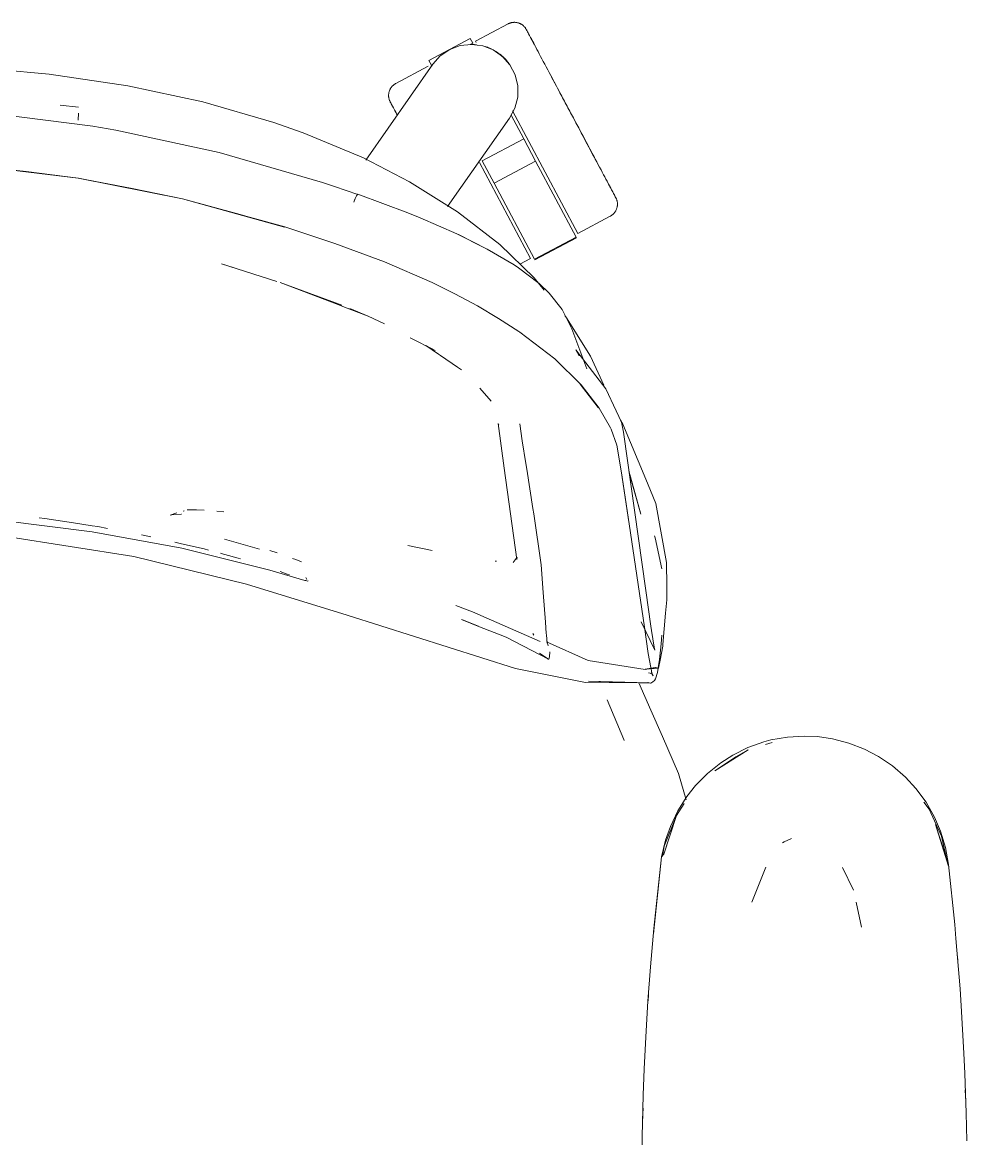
# Model space of a CAD drawing. Header units: millimetres. Extents: x 155927 to 317870, y -36033 to 97293.
# Drawn here: x 223053.3 to 223335, y 18440.7 to 18774 of the extents above; entities that cross this region are included whole.
import ezdxf

# ---------------------------------------------------------------- set-up
doc = ezdxf.new("R2010")
doc.units = ezdxf.units.MM
doc.header["$MEASUREMENT"] = 0
doc.layers.add('G-IMPT', color=8, linetype='CONTINUOUS', lineweight=9)
doc.layers.add('I-FURN', color=8, linetype='CONTINUOUS', lineweight=9)

msp = doc.modelspace()

# ---------------------------------------------------------------- linework, layer by layer
at = {"layer": 'G-IMPT'}
for p, q in [((223061.31, 18758.59), (223035.74, 18760.85)), ((223084.73, 18755.1), (223061.31, 18758.59)), ((223107.09, 18750.28), (223084.73, 18755.1)), ((223128.33, 18744.11), (223107.09, 18750.28)), ((223044.11, 18746.85), (223074.28, 18743.04)), ((223070.01, 18748.69), (223064.6, 18749.34)), ((223069.97, 18744.83), (223070.04, 18746.93)), ((223070.04, 18746.93), (223070.04, 18746.82)), ((223074.28, 18743.04), (223081.2, 18741.86)), ((223128.33, 18744.11), (223137.07, 18741.04)), ((223111.99, 18735.19), (223081.2, 18741.86)), ((223137.07, 18741.04), (223155.04, 18733.52)), ((223111.99, 18735.19), (223142.82, 18726.24)), ((223168.82, 18726.43), (223155.04, 18733.52)), ((223038.37, 18731.29), (223069.93, 18727.51)), ((223038.37, 18731.29), (223054.45, 18729.45)), ((223038.41, 18731.33), (223070.01, 18727.5)), ((223069.93, 18727.51), (223054.45, 18729.45)), ((223101.06, 18721.33), (223069.93, 18727.51)), ((223069.93, 18727.51), (223086.03, 18724.41)), ((223101.06, 18721.33), (223070.01, 18727.5)), ((223183.11, 18717.45), (223168.82, 18726.43)), ((223101.06, 18721.33), (223086.03, 18724.41)), ((223142.82, 18726.24), (223146.43, 18725.05)), ((223153.36, 18722.64), (223146.43, 18725.05)), ((223118.3, 18716.68), (223101.06, 18721.33)), ((223101.06, 18721.33), (223131.55, 18712.95)), ((223101.06, 18721.33), (223131.46, 18712.9)), ((223152.57, 18721.41), (223152.15, 18720.36)), ((223152.15, 18720.36), (223152.38, 18720.95)), ((223152.57, 18721.41), (223152.38, 18720.95)), ((223152.57, 18721.41), (223152.96, 18722.24)), ((223152.57, 18721.41), (223152.85, 18722.06)), ((223152.85, 18722.06), (223152.96, 18722.24)), ((223153.23, 18722.65), (223152.96, 18722.24)), ((223152.96, 18722.24), (223153.18, 18722.63)), ((223153.23, 18722.65), (223153.18, 18722.63)), ((223153.36, 18722.68), (223153.23, 18722.65)), ((223153.23, 18722.65), (223153.36, 18722.64)), ((223168.32, 18717.11), (223153.36, 18722.68)), ((223118.3, 18716.68), (223131.46, 18712.9)), ((223172, 18715.63), (223168.32, 18717.11)), ((223183.11, 18717.45), (223195.72, 18707.65)), ((223182.96, 18710.86), (223172, 18715.63)), ((223131.55, 18712.95), (223146.47, 18707.94)), ((223183.4, 18710.64), (223182.96, 18710.86)), ((223182.96, 18710.86), (223192.01, 18706.33)), ((223182.96, 18710.86), (223191.41, 18706.64)), ((223183.4, 18710.64), (223192.01, 18706.33)), ((223161.35, 18702.48), (223146.47, 18707.94)), ((223192.01, 18706.33), (223191.41, 18706.64)), ((223192.01, 18706.33), (223200.01, 18701.6)), ((223206.01, 18697.69), (223195.72, 18707.65)), ((223112.74, 18701.88), (223116.18, 18700.8)), ((223112.74, 18701.88), (223129.23, 18696.63)), ((223161.35, 18702.48), (223175.58, 18696.3)), ((223201.3, 18700.73), (223200.01, 18701.6)), ((223207.43, 18696.02), (223201.3, 18700.73)), ((223130.21, 18696.35), (223148.62, 18689.53)), ((223130.21, 18696.35), (223147.66, 18689.64)), ((223182.3, 18692.92), (223175.58, 18696.3)), ((223209.01, 18694.02), (223206.01, 18697.69)), ((223207.43, 18696.02), (223210.45, 18693.13)), ((223214.32, 18688.26), (223210.45, 18693.13)), ((223147.66, 18689.64), (223149.39, 18688.97)), ((223182.3, 18692.92), (223189.09, 18689.35)), ((223156.47, 18686.25), (223149.39, 18688.97)), ((223156.47, 18686.25), (223151.02, 18688.56)), ((223195.32, 18685.58), (223189.09, 18689.35)), ((223214.93, 18687.13), (223214.32, 18688.26)), ((223214.93, 18687.13), (223216.1, 18684.69)), ((223215.62, 18685.77), (223215.12, 18686.53)), ((223161.32, 18684.05), (223156.47, 18686.25)), ((223195.32, 18685.58), (223201.42, 18681.7)), ((223215.62, 18685.77), (223222.75, 18674.32)), ((223216.1, 18684.69), (223217.18, 18682.46)), ((223169.03, 18679.83), (223176.47, 18676)), ((223201.68, 18681.53), (223201.42, 18681.7)), ((223212.11, 18673.51), (223201.68, 18681.53)), ((223221.69, 18670.55), (223217.18, 18682.46)), ((223173.69, 18677.5), (223177.45, 18674.94)), ((223173.69, 18677.5), (223176.47, 18676)), ((223177.45, 18674.94), (223178.03, 18674.55)), ((223178.03, 18674.55), (223183.16, 18671.05)), ((223220.01, 18665.77), (223212.11, 18673.51)), ((223218.45, 18676.21), (223227.37, 18664.56)), ((223218.45, 18676.21), (223219.44, 18674.48)), ((223222.75, 18674.32), (223226.73, 18665.69)), ((223183.16, 18671.05), (223184.26, 18670.3)), ((223189.79, 18664.78), (223193.13, 18660.87)), ((223225.1, 18659.03), (223219.71, 18665.98)), ((223219.71, 18665.98), (223222.51, 18662.41)), ((223220.01, 18665.77), (223225.43, 18658.8)), ((223227.37, 18664.56), (223230.43, 18657.98)), ((223225.1, 18659.03), (223222.51, 18662.41)), ((223225.43, 18658.8), (223228.72, 18652.97)), ((223230.43, 18657.98), (223232, 18654.62)), ((223197.07, 18640.92), (223195.29, 18654.28)), ((223195.29, 18654.28), (223195.44, 18653.81)), ((223202.43, 18649.11), (223201.68, 18654.19)), ((223228.93, 18652.55), (223228.72, 18652.97)), ((223231.72, 18655.23), (223232.49, 18654.06)), ((223232.65, 18651.63), (223232, 18654.62)), ((223232.49, 18654.06), (223239.28, 18637.61)), ((223228.93, 18652.55), (223230.69, 18647.76)), ((223239.32, 18604.41), (223232.65, 18651.63)), ((223202.43, 18649.11), (223203.49, 18642.28)), ((223230.69, 18647.76), (223231.99, 18640.09)), ((223197.07, 18640.92), (223200.81, 18613.59)), ((223203.49, 18642.28), (223203.75, 18640.62)), ((223205.62, 18628.85), (223203.75, 18640.62)), ((223234.28, 18624.92), (223231.99, 18640.09)), ((223237.77, 18627.2), (223234.27, 18640.15)), ((223234.28, 18624.92), (223232.05, 18639.51)), ((223234.38, 18624.32), (223232.05, 18639.51)), ((223237.77, 18627.2), (223234.42, 18639.09)), ((223239.28, 18637.61), (223240.67, 18634.24)), ((223242.27, 18630.39), (223240.67, 18634.24)), ((223245.51, 18612.69), (223242.27, 18630.39)), ((223097.41, 18626.89), (223099.36, 18627.58)), ((223098.46, 18627.11), (223097.41, 18626.89)), ((223098.46, 18627.11), (223100.76, 18627.14)), ((223100.62, 18627.15), (223100.76, 18627.14)), ((223101.25, 18628.11), (223101.51, 18628.18)), ((223102.47, 18628.43), (223107.52, 18628.35)), ((223102.47, 18628.43), (223105.25, 18628.43)), ((223107.52, 18628.35), (223105.25, 18628.43)), ((223111.32, 18628.03), (223113.41, 18627.82)), ((223205.86, 18627.29), (223205.62, 18628.85)), ((223208.07, 18612.08), (223205.86, 18627.29)), ((223074.15, 18621.94), (223047.23, 18625.24)), ((223060, 18625.85), (223058.34, 18626.04)), ((223068.52, 18624.56), (223060, 18625.85)), ((223068.52, 18624.56), (223074.14, 18623.71)), ((223074.14, 18623.71), (223075.77, 18623.46)), ((223078.67, 18622.91), (223075.77, 18623.46)), ((223234.38, 18624.32), (223238.93, 18593.44)), ((223086.5, 18614.54), (223048.58, 18620.54)), ((223100.82, 18617.01), (223074.15, 18621.94)), ((223088.78, 18620.98), (223091.59, 18620.45)), ((223124.03, 18616.75), (223113.57, 18619.67)), ((223242.05, 18620.13), (223241.9, 18620.71)), ((223244.1, 18610.82), (223242.05, 18620.13)), ((223098.82, 18618.78), (223100.8, 18618.33)), ((223107.55, 18616.78), (223100.8, 18618.33)), ((223100.82, 18617.01), (223127.13, 18610.46)), ((223107.55, 18616.78), (223108.85, 18616.44)), ((223127.12, 18616.3), (223129.34, 18615.58)), ((223168.27, 18617.77), (223175.52, 18616.36)), ((223086.5, 18614.54), (223120.18, 18606.23)), ((223112.57, 18615.47), (223112.39, 18615.52)), ((223113.71, 18615.16), (223112.57, 18615.47)), ((223113.71, 18615.16), (223117.71, 18614.04)), ((223117.71, 18614.04), (223118.39, 18613.84)), ((223134.89, 18613.59), (223133.87, 18613.96)), ((223134.89, 18613.59), (223136.54, 18612.97)), ((223194.74, 18613.09), (223194.4, 18613.13)), ((223199.69, 18612.74), (223200.93, 18614.3)), ((223200.81, 18613.59), (223200.85, 18613.86)), ((223200.9, 18614.09), (223200.85, 18613.86)), ((223127.13, 18610.46), (223137.56, 18607.39)), ((223132.33, 18609.3), (223130.23, 18610.04)), ((223208.07, 18612.08), (223208.08, 18612)), ((223208.08, 18612), (223208.7, 18603.76)), ((223245.51, 18612.69), (223245.53, 18605.72)), ((223132.33, 18609.3), (223132.99, 18609.06)), ((223137.83, 18607.32), (223137.56, 18607.39)), ((223137.82, 18608.28), (223137.96, 18608.07)), ((223137.82, 18608.28), (223138.2, 18607.67)), ((223138.13, 18607.25), (223137.83, 18607.32)), ((223138.36, 18607.19), (223138.13, 18607.25)), ((223138.59, 18607.28), (223138.36, 18607.19)), ((223150.16, 18597.05), (223120.18, 18606.23)), ((223209.33, 18594.91), (223208.7, 18603.76)), ((223239.32, 18604.41), (223240.76, 18593.75)), ((223245.54, 18601.55), (223245.53, 18605.72)), ((223182.59, 18599.93), (223187.58, 18598.03)), ((223245.19, 18597.6), (223245.54, 18601.55)), ((223150.16, 18597.05), (223200.4, 18581.06)), ((223187.58, 18598.03), (223207.73, 18589.11)), ((223245.19, 18597.6), (223244.39, 18588.27)), ((223189.21, 18593.74), (223184.31, 18595.76)), ((223184.31, 18595.76), (223189.42, 18593.73)), ((223189.42, 18593.73), (223184.89, 18595.53)), ((223197.68, 18590.48), (223189.21, 18593.74)), ((223209.33, 18594.91), (223209.59, 18591.5)), ((223237.95, 18595), (223241.95, 18586.56)), ((223238.93, 18593.44), (223240.05, 18585.59)), ((223240.98, 18592.45), (223240.76, 18593.75)), ((223197.68, 18590.48), (223207.79, 18585.2)), ((223205.57, 18591.49), (223205.84, 18591.05)), ((223209.63, 18591.13), (223209.59, 18591.5)), ((223209.63, 18591.13), (223209.91, 18588.67)), ((223241.81, 18587.43), (223240.98, 18592.45)), ((223243.87, 18588.44), (223244.08, 18591.03)), ((223222.05, 18583.49), (223209.71, 18589.1)), ((223209.91, 18588.67), (223209.94, 18588.61)), ((223210.21, 18587.84), (223209.94, 18588.61)), ((223241.95, 18586.56), (223241.81, 18587.43)), ((223243.87, 18588.44), (223243.35, 18583.75)), ((223243.54, 18583.55), (223244.35, 18587.8)), ((223244.39, 18588.27), (223244.35, 18587.8)), ((223210.25, 18583.86), (223207.54, 18585.7)), ((223210.25, 18583.86), (223207.79, 18585.2)), ((223210.25, 18583.86), (223210.08, 18583.82)), ((223210.38, 18583.88), (223210.25, 18583.86)), ((223210.52, 18584.57), (223210.38, 18583.88)), ((223210.69, 18586.1), (223210.52, 18584.57)), ((223222.05, 18583.49), (223239.1, 18580.78)), ((223241.15, 18579.33), (223240.05, 18585.59)), ((223243.28, 18583.14), (223242.74, 18579.86)), ((223243.54, 18583.55), (223243.09, 18581.23)), ((223243.28, 18583.14), (223243.35, 18583.75)), ((223200.4, 18581.06), (223221.35, 18576.86)), ((223242.68, 18581.46), (223239.1, 18580.78)), ((223242.68, 18581.46), (223239.14, 18580.84)), ((223239.14, 18580.84), (223243.09, 18581.23)), ((223240.61, 18579.67), (223240.11, 18579.75)), ((223240.61, 18579.67), (223241.15, 18579.35)), ((223240.99, 18579.95), (223241.54, 18578.85)), ((223240.99, 18579.95), (223241.15, 18579.33)), ((223242.74, 18579.86), (223242.19, 18578)), ((223221.35, 18576.86), (223240.22, 18576.82)), ((223222.24, 18577.3), (223240.69, 18576.72)), ((223222.24, 18577.3), (223240.22, 18576.82)), ((223240.82, 18568.66), (223237.25, 18576.83)), ((223240.8, 18576.69), (223239.94, 18576.88)), ((223239.94, 18576.88), (223240.05, 18576.86)), ((223240.22, 18576.82), (223240.05, 18576.86)), ((223240.69, 18576.72), (223240.22, 18576.82)), ((223240.8, 18576.69), (223241.38, 18577.09)), ((223241.15, 18579.35), (223241.54, 18578.85)), ((223241.87, 18577.46), (223241.38, 18577.09)), ((223241.87, 18577.46), (223242.19, 18578)), ((223227.79, 18571.72), (223232.71, 18559.86)), ((223244.24, 18560.83), (223240.82, 18568.66)), ((223232.82, 18559.6), (223232.71, 18559.86)), ((223249.1, 18549.7), (223244.24, 18560.83)), ((223276.64, 18559.75), (223274.51, 18559.18)), ((223281.59, 18560.63), (223276.64, 18559.75)), ((223286.63, 18560.93), (223281.59, 18560.63)), ((223286.63, 18560.93), (223290.48, 18560.75)), ((223294.99, 18560.11), (223290.48, 18560.75)), ((223294.99, 18560.11), (223299.86, 18558.84)), ((223269.84, 18556.83), (223259.89, 18550.5)), ((223269.74, 18557.47), (223265.23, 18555.23)), ((223269.84, 18556.83), (223266.16, 18554.67)), ((223269.74, 18557.47), (223274.51, 18559.18)), ((223275, 18558.4), (223276.98, 18559)), ((223304.57, 18557.01), (223299.86, 18558.84)), ((223308.73, 18554.82), (223304.57, 18557.01)), ((223257.71, 18549.78), (223261.68, 18552.97)), ((223266.16, 18554.67), (223259.89, 18550.5)), ((223265.23, 18555.23), (223261.68, 18552.97)), ((223308.73, 18554.82), (223312.9, 18551.99)), ((223249.1, 18549.7), (223251.35, 18541.88)), ((223257.71, 18549.78), (223254.16, 18546.17)), ((223312.9, 18551.99), (223316.74, 18548.67)), ((223319.9, 18545.23), (223316.74, 18548.67)), ((223254.16, 18546.17), (223251.54, 18542.87)), ((223319.9, 18545.23), (223322.9, 18541.15)), ((223248.41, 18537.22), (223250.79, 18540.73)), ((223248.81, 18538.54), (223251.54, 18542.87)), ((223322.21, 18541.19), (223323.8, 18539.08)), ((223325.41, 18536.71), (223322.9, 18541.15)), ((223248.41, 18537.22), (223244.6, 18525.36)), ((223244.81, 18528), (223248.41, 18537.22)), ((223248.81, 18538.54), (223246.62, 18533.96)), ((223248.41, 18537.22), (223247.51, 18534.51)), ((223327.54, 18531.02), (223323.8, 18539.08)), ((223325.41, 18536.71), (223327.22, 18532.47)), ((223247.51, 18534.51), (223244.6, 18525.36)), ((223246.62, 18533.96), (223245.17, 18529.83)), ((223329.58, 18522.05), (223325.75, 18534.51)), ((223325.75, 18534.51), (223328.67, 18525.36)), ((223244.01, 18524.86), (223245.17, 18529.83)), ((223282.81, 18530.31), (223280.58, 18529.3)), ((223327.22, 18532.47), (223328.69, 18527.6)), ((223327.54, 18531.02), (223329.45, 18522.61)), ((223244.23, 18524.94), (223244.81, 18528)), ((223280.58, 18529.3), (223280.13, 18529)), ((223329.58, 18522.56), (223328.69, 18527.6)), ((223244.01, 18524.86), (223241.56, 18501.91)), ((223244.01, 18524.86), (223241.66, 18503.43)), ((223244.01, 18524.86), (223243.68, 18522.05)), ((223329.58, 18522.05), (223328.67, 18525.36)), ((223241.56, 18501.91), (223243.68, 18522.05)), ((223270.91, 18511.35), (223275.06, 18521.77)), ((223298.01, 18521.68), (223301.28, 18514.89)), ((223331.49, 18504.64), (223329.58, 18522.56)), ((223303.61, 18503.85), (223302.04, 18511.28)), ((223241.66, 18503.43), (223240.68, 18492.03)), ((223331.83, 18500.51), (223331.49, 18504.64)), ((223333.08, 18485.45), (223331.83, 18500.51)), ((223332.43, 18493.63), (223332.26, 18495.31)), ((223239.95, 18481.74), (223240.68, 18492.03)), ((223240.08, 18483.78), (223239.99, 18481.88)), ((223333.08, 18485.45), (223333.41, 18480.36)), ((223239.95, 18481.74), (223239.39, 18472.87)), ((223333.41, 18480.36), (223334.22, 18466.22)), ((223238.85, 18461.57), (223239.39, 18472.87)), ((223334.47, 18460.2), (223334.22, 18466.22)), ((223238.85, 18461.57), (223238.55, 18453.69)), ((223334.47, 18460.2), (223334.86, 18448.44)), ((223238.26, 18441.38), (223238.55, 18453.69)), ((223334.61, 18455.31), (223334.72, 18453.38)), ((223334.72, 18453.38), (223334.74, 18451.88)), ((223238.47, 18449.82), (223238.4, 18448.16)), ((223238.4, 18448.16), (223238.4, 18446.75)), ((223335.03, 18440.02), (223334.86, 18448.44)), ((223238.26, 18441.38), (223238.19, 18435.91))]:
    msp.add_line(p, q, dxfattribs=at)
at = {"layer": 'I-FURN'}
for p, q in [((223198.19, 18773.56), (223188.5, 18768.41)), ((223198.19, 18773.56), (223198.33, 18773.63)), ((223198.33, 18773.63), (223198.48, 18773.7)), ((223198.48, 18773.7), (223198.63, 18773.76)), ((223198.63, 18773.76), (223198.78, 18773.81)), ((223198.78, 18773.81), (223198.93, 18773.86)), ((223198.93, 18773.86), (223199.09, 18773.9)), ((223199.09, 18773.9), (223199.25, 18773.94)), ((223199.25, 18773.94), (223199.4, 18773.97)), ((223199.4, 18773.97), (223199.56, 18773.99)), ((223199.56, 18773.99), (223199.72, 18774.01)), ((223199.72, 18774.01), (223199.88, 18774.02)), ((223199.88, 18774.02), (223200.05, 18774.03)), ((223200.05, 18774.03), (223200.21, 18774.03)), ((223200.21, 18774.03), (223200.37, 18774.02)), ((223200.37, 18774.02), (223200.53, 18774)), ((223200.53, 18774), (223200.69, 18773.98)), ((223200.69, 18773.98), (223200.85, 18773.95)), ((223200.85, 18773.95), (223201, 18773.92)), ((223201, 18773.92), (223201.16, 18773.88)), ((223201.16, 18773.88), (223201.31, 18773.83)), ((223201.31, 18773.83), (223201.47, 18773.78)), ((223201.47, 18773.78), (223201.62, 18773.72)), ((223201.62, 18773.72), (223201.77, 18773.66)), ((223201.77, 18773.66), (223201.91, 18773.59)), ((223201.91, 18773.59), (223202.05, 18773.51)), ((223202.05, 18773.51), (223202.19, 18773.43)), ((223202.19, 18773.43), (223202.33, 18773.34)), ((223202.33, 18773.34), (223202.46, 18773.25)), ((223202.46, 18773.25), (223202.59, 18773.15)), ((223202.59, 18773.15), (223202.71, 18773.05)), ((223202.71, 18773.05), (223202.83, 18772.94)), ((223202.83, 18772.94), (223202.95, 18772.83)), ((223202.95, 18772.83), (223203.06, 18772.71)), ((223203.06, 18772.71), (223203.16, 18772.59)), ((223203.16, 18772.59), (223203.27, 18772.47)), ((223203.27, 18772.47), (223203.36, 18772.34)), ((223203.36, 18772.34), (223203.45, 18772.2)), ((223203.45, 18772.2), (223203.54, 18772.07)), ((223203.54, 18772.07), (223203.62, 18771.93)), ((223203.62, 18771.93), (223203.64, 18771.89)), ((223203.64, 18771.89), (223203.65, 18771.87)), ((223203.64, 18771.88), (223203.64, 18771.89)), ((223203.66, 18771.84), (223203.64, 18771.88)), ((223203.65, 18771.87), (223203.68, 18771.81)), ((223203.71, 18771.76), (223203.66, 18771.84)), ((223203.68, 18771.81), (223203.74, 18771.71)), ((223203.77, 18771.64), (223203.71, 18771.76)), ((223203.74, 18771.71), (223203.81, 18771.57)), ((223203.86, 18771.48), (223203.77, 18771.64)), ((223203.81, 18771.57), (223203.91, 18771.39)), ((223203.97, 18771.27), (223203.86, 18771.48)), ((223203.91, 18771.39), (223204.02, 18771.17)), ((223204.09, 18771.03), (223203.97, 18771.27)), ((223204.02, 18771.17), (223204.16, 18770.91)), ((223204.24, 18770.75), (223204.09, 18771.03)), ((223204.16, 18770.91), (223204.32, 18770.61)), ((223204.41, 18770.44), (223204.24, 18770.75)), ((223204.32, 18770.61), (223204.5, 18770.28)), ((223204.6, 18770.08), (223204.41, 18770.44)), ((223204.5, 18770.28), (223204.69, 18769.9)), ((223204.81, 18769.69), (223204.6, 18770.08)), ((223204.69, 18769.9), (223204.91, 18769.5)), ((223205.04, 18769.26), (223204.81, 18769.69)), ((223186.94, 18769.22), (223174.58, 18762.64)), ((223180.78, 18765.89), (223183.94, 18767.07)), ((223183.94, 18767.07), (223187.29, 18767.45)), ((223186.93, 18767.42), (223187.68, 18767.82)), ((223186.94, 18769.22), (223187.68, 18767.82)), ((223187.29, 18767.45), (223190.64, 18767.02)), ((223187.68, 18767.82), (223187.63, 18767.91)), ((223188.7, 18768.03), (223188.5, 18768.41)), ((223190.64, 18767.02), (223193.79, 18765.81)), ((223204.91, 18769.5), (223205.15, 18769.05)), ((223205.29, 18768.79), (223205.04, 18769.26)), ((223205.15, 18769.05), (223205.41, 18768.57)), ((223205.55, 18768.29), (223205.29, 18768.79)), ((223205.41, 18768.57), (223205.68, 18768.05)), ((223205.84, 18767.76), (223205.55, 18768.29)), ((223205.68, 18768.05), (223205.97, 18767.5)), ((223206.14, 18767.19), (223205.84, 18767.76)), ((223205.97, 18767.5), (223206.28, 18766.91)), ((223206.46, 18766.59), (223206.14, 18767.19)), ((223206.8, 18765.95), (223206.46, 18766.59)), ((223175.74, 18761.49), (223177.99, 18764)), ((223177.99, 18764), (223180.78, 18765.89)), ((223193.79, 18765.81), (223196.55, 18763.87)), ((223197.41, 18763.03), (223194.63, 18765.33)), ((223196.55, 18763.87), (223198.77, 18761.33)), ((223198.57, 18761.61), (223197.41, 18763.03)), ((223207.15, 18765.29), (223206.8, 18765.95)), ((223207.52, 18764.59), (223207.15, 18765.29)), ((223207.9, 18763.87), (223207.52, 18764.59)), ((223208.3, 18763.12), (223207.9, 18763.87)), ((223208.71, 18762.35), (223208.3, 18763.12)), ((223155.72, 18732.89), (223175.74, 18761.49)), ((223174.38, 18760.89), (223164.69, 18755.74)), ((223175.32, 18761.25), (223174.58, 18762.64)), ((223175.27, 18761.34), (223175.32, 18761.25)), ((223198.77, 18761.33), (223200.32, 18758.33)), ((223209.14, 18761.55), (223208.71, 18762.35)), ((223209.58, 18760.72), (223209.14, 18761.55)), ((223210.03, 18759.87), (223209.58, 18760.72)), ((223210.49, 18759.01), (223210.03, 18759.87)), ((223200.32, 18758.33), (223201.1, 18755.05)), ((223210.96, 18758.12), (223210.49, 18759.01)), ((223211.44, 18757.21), (223210.96, 18758.12)), ((223211.18, 18757.7), (223211.67, 18756.79)), ((223211.93, 18756.29), (223211.44, 18757.21)), ((223211.67, 18756.79), (223212.16, 18755.86)), ((223162.63, 18752.95), (223162.66, 18753.11)), ((223162.66, 18753.11), (223162.7, 18753.27)), ((223162.7, 18753.27), (223162.75, 18753.42)), ((223162.75, 18753.42), (223162.8, 18753.57)), ((223162.8, 18753.57), (223162.86, 18753.72)), ((223162.86, 18753.72), (223162.92, 18753.87)), ((223162.92, 18753.87), (223162.99, 18754.02)), ((223162.99, 18754.02), (223163.07, 18754.16)), ((223163.07, 18754.16), (223163.15, 18754.3)), ((223163.15, 18754.3), (223163.24, 18754.43)), ((223163.24, 18754.43), (223163.33, 18754.56)), ((223163.33, 18754.56), (223163.43, 18754.69)), ((223163.43, 18754.69), (223163.53, 18754.82)), ((223163.53, 18754.82), (223163.64, 18754.94)), ((223163.64, 18754.94), (223163.75, 18755.05)), ((223163.75, 18755.05), (223163.87, 18755.16)), ((223163.87, 18755.16), (223163.99, 18755.27)), ((223163.99, 18755.27), (223164.11, 18755.37)), ((223164.11, 18755.37), (223164.24, 18755.47)), ((223164.24, 18755.47), (223164.37, 18755.56)), ((223164.37, 18755.56), (223164.51, 18755.64)), ((223164.51, 18755.64), (223164.65, 18755.72)), ((223164.65, 18755.72), (223164.69, 18755.74)), ((223201.1, 18755.05), (223201.08, 18751.68)), ((223212.43, 18755.35), (223211.93, 18756.29)), ((223212.16, 18755.86), (223212.66, 18754.92)), ((223212.94, 18754.4), (223212.43, 18755.35)), ((223212.66, 18754.92), (223213.17, 18753.96)), ((223213.45, 18753.44), (223212.94, 18754.4)), ((223213.17, 18753.96), (223213.69, 18752.99)), ((223213.97, 18752.46), (223213.45, 18753.44)), ((223213.69, 18752.99), (223214.21, 18752.01)), ((223162.55, 18752.31), (223162.56, 18752.47)), ((223162.55, 18752.15), (223162.55, 18752.31)), ((223162.56, 18751.99), (223162.55, 18752.15)), ((223162.56, 18752.47), (223162.58, 18752.63)), ((223162.57, 18751.83), (223162.56, 18751.99)), ((223162.59, 18751.67), (223162.57, 18751.83)), ((223162.58, 18752.63), (223162.6, 18752.79)), ((223162.61, 18751.51), (223162.59, 18751.67)), ((223162.6, 18752.79), (223162.63, 18752.95)), ((223162.64, 18751.35), (223162.61, 18751.51)), ((223162.68, 18751.19), (223162.64, 18751.35)), ((223162.72, 18751.04), (223162.68, 18751.19)), ((223162.77, 18750.88), (223162.72, 18751.04)), ((223162.82, 18750.73), (223162.77, 18750.88)), ((223162.88, 18750.58), (223162.82, 18750.73)), ((223162.95, 18750.44), (223162.88, 18750.58)), ((223163.02, 18750.29), (223162.95, 18750.44)), ((223163.03, 18750.29), (223163.02, 18750.29)), ((223163.02, 18750.29), (223163.03, 18750.27)), ((223163.05, 18750.25), (223163.03, 18750.29)), ((223163.03, 18750.27), (223163.07, 18750.21)), ((223163.09, 18750.16), (223163.05, 18750.25)), ((223163.07, 18750.21), (223163.12, 18750.11)), ((223163.16, 18750.04), (223163.09, 18750.16)), ((223163.12, 18750.11), (223163.19, 18749.97)), ((223163.24, 18749.88), (223163.16, 18750.04)), ((223163.19, 18749.97), (223163.29, 18749.79)), ((223163.35, 18749.68), (223163.24, 18749.88)), ((223163.29, 18749.79), (223163.41, 18749.57)), ((223163.48, 18749.44), (223163.35, 18749.68)), ((223201.08, 18751.68), (223200.25, 18748.41)), ((223214.49, 18751.48), (223213.97, 18752.46)), ((223214.21, 18752.01), (223214.73, 18751.02)), ((223215.02, 18750.49), (223214.49, 18751.48)), ((223214.73, 18751.02), (223215.26, 18750.03)), ((223215.55, 18749.49), (223215.02, 18750.49)), ((223215.26, 18750.03), (223215.79, 18749.03)), ((223163.41, 18749.57), (223163.54, 18749.31)), ((223163.63, 18749.16), (223163.48, 18749.44)), ((223163.54, 18749.31), (223163.7, 18749.02)), ((223163.8, 18748.84), (223163.63, 18749.16)), ((223163.7, 18749.02), (223163.88, 18748.68)), ((223163.98, 18748.49), (223163.8, 18748.84)), ((223163.88, 18748.68), (223164.08, 18748.31)), ((223164.19, 18748.09), (223163.98, 18748.49)), ((223164.08, 18748.31), (223164.3, 18747.9)), ((223164.42, 18747.66), (223164.19, 18748.09)), ((223164.3, 18747.9), (223164.53, 18747.45)), ((223164.67, 18747.2), (223164.42, 18747.66)), ((223164.53, 18747.45), (223164.79, 18746.97)), ((223164.94, 18746.7), (223164.67, 18747.2)), ((223164.79, 18746.97), (223165.06, 18746.45)), ((223165.22, 18746.16), (223164.94, 18746.7)), ((223200.25, 18748.41), (223198.66, 18745.43)), ((223199.12, 18746.3), (223202.88, 18739.24)), ((223219.02, 18711.01), (223199.55, 18747.62)), ((223216.08, 18748.49), (223215.55, 18749.49)), ((223215.79, 18749.03), (223216.33, 18748.03)), ((223216.61, 18747.49), (223216.08, 18748.49)), ((223216.33, 18748.03), (223216.86, 18747.02)), ((223217.15, 18746.48), (223216.61, 18747.49)), ((223216.86, 18747.02), (223217.4, 18746.02)), ((223217.68, 18745.48), (223217.15, 18746.48)), ((223198.66, 18745.43), (223180.16, 18719)), ((223217.4, 18746.02), (223217.93, 18745.01)), ((223218.22, 18744.47), (223217.68, 18745.48)), ((223217.93, 18745.01), (223218.46, 18744.01)), ((223218.75, 18743.47), (223218.22, 18744.47)), ((223218.46, 18744.01), (223218.99, 18743.02)), ((223219.28, 18742.48), (223218.75, 18743.47)), ((223218.99, 18743.02), (223219.52, 18742.02)), ((223219.8, 18741.49), (223219.28, 18742.48)), ((223219.52, 18742.02), (223220.04, 18741.04)), ((223220.32, 18740.51), (223219.8, 18741.49)), ((223220.04, 18741.04), (223220.56, 18740.07)), ((223220.84, 18739.54), (223220.32, 18740.51)), ((223220.56, 18740.07), (223221.07, 18739.1)), ((223202.88, 18739.24), (223190.52, 18732.67)), ((223202.88, 18739.24), (223206.41, 18732.6)), ((223221.35, 18738.59), (223220.84, 18739.54)), ((223221.07, 18739.1), (223221.58, 18738.15)), ((223221.85, 18737.64), (223221.35, 18738.59)), ((223221.58, 18738.15), (223222.08, 18737.21)), ((223222.34, 18736.71), (223221.85, 18737.64)), ((223222.08, 18737.21), (223222.57, 18736.29)), ((223222.83, 18735.8), (223222.34, 18736.71)), ((223222.57, 18736.29), (223223.05, 18735.39)), ((223223.3, 18734.9), (223222.83, 18735.8)), ((223223.05, 18735.39), (223223.52, 18734.5)), ((223223.77, 18734.03), (223223.3, 18734.9)), ((223223.52, 18734.5), (223223.98, 18733.63)), ((223224.23, 18733.17), (223223.77, 18734.03)), ((223223.98, 18733.63), (223224.43, 18732.78)), ((223224.67, 18732.34), (223224.23, 18733.17)), ((223204.89, 18703.5), (223189.63, 18732.2)), ((223194.05, 18726.03), (223190.52, 18732.67)), ((223206.41, 18732.6), (223194.05, 18726.03)), ((223206.41, 18732.6), (223218.48, 18709.89)), ((223225.1, 18731.52), (223224.67, 18732.34)), ((223225.52, 18730.74), (223225.1, 18731.52)), ((223225.93, 18729.97), (223225.52, 18730.74)), ((223226.32, 18729.24), (223225.93, 18729.97)), ((223226.69, 18728.53), (223226.32, 18729.24)), ((223227.05, 18727.85), (223226.69, 18728.53)), ((223227.4, 18727.21), (223227.05, 18727.85)), ((223227.73, 18726.59), (223227.4, 18727.21)), ((223228.04, 18726.01), (223227.73, 18726.59)), ((223227.87, 18726.32), (223228.17, 18725.75)), ((223206.12, 18703.32), (223194.05, 18726.03)), ((223228.33, 18725.45), (223228.04, 18726.01)), ((223228.17, 18725.75), (223228.46, 18725.21)), ((223228.6, 18724.94), (223228.33, 18725.45)), ((223228.46, 18725.21), (223228.72, 18724.71)), ((223228.86, 18724.46), (223228.6, 18724.94)), ((223228.72, 18724.71), (223228.97, 18724.25)), ((223229.1, 18724.01), (223228.86, 18724.46)), ((223228.97, 18724.25), (223229.2, 18723.82)), ((223229.32, 18723.6), (223229.1, 18724.01)), ((223229.2, 18723.82), (223229.41, 18723.42)), ((223229.51, 18723.23), (223229.32, 18723.6)), ((223229.41, 18723.42), (223229.6, 18723.07)), ((223229.69, 18722.89), (223229.51, 18723.23)), ((223229.6, 18723.07), (223229.77, 18722.75)), ((223229.85, 18722.59), (223229.69, 18722.89)), ((223229.77, 18722.75), (223229.92, 18722.47)), ((223229.99, 18722.34), (223229.85, 18722.59)), ((223229.92, 18722.47), (223230.04, 18722.23)), ((223230.1, 18722.12), (223229.99, 18722.34)), ((223230.04, 18722.23), (223230.15, 18722.03)), ((223230.2, 18721.94), (223230.1, 18722.12)), ((223230.15, 18722.03), (223230.24, 18721.87)), ((223230.27, 18721.8), (223230.2, 18721.94)), ((223230.24, 18721.87), (223230.3, 18721.74)), ((223230.33, 18721.7), (223230.27, 18721.8)), ((223230.3, 18721.74), (223230.35, 18721.66)), ((223230.36, 18721.63), (223230.33, 18721.7)), ((223230.35, 18721.66), (223230.37, 18721.62)), ((223230.37, 18721.61), (223230.36, 18721.63)), ((223230.37, 18721.62), (223230.37, 18721.61)), ((223230.37, 18721.61), (223230.44, 18721.47)), ((223230.44, 18721.47), (223230.51, 18721.32)), ((223230.51, 18721.32), (223230.57, 18721.18)), ((223230.57, 18721.18), (223230.63, 18721.02)), ((223230.63, 18721.02), (223230.68, 18720.87)), ((223230.68, 18720.87), (223230.72, 18720.71)), ((223230.72, 18720.71), (223230.75, 18720.56)), ((223230.75, 18720.56), (223230.78, 18720.4)), ((223230.78, 18720.4), (223230.81, 18720.24)), ((223230.81, 18720.24), (223230.83, 18720.08)), ((223230.83, 18720.08), (223230.84, 18719.92)), ((223230.84, 18719.92), (223230.84, 18719.76)), ((223230.84, 18719.76), (223230.84, 18719.6)), ((223229.02, 18716.35), (223228.88, 18716.26)), ((223229.15, 18716.44), (223229.02, 18716.35)), ((223229.28, 18716.54), (223229.15, 18716.44)), ((223229.41, 18716.64), (223229.28, 18716.54)), ((223229.53, 18716.75), (223229.41, 18716.64)), ((223229.64, 18716.86), (223229.53, 18716.75)), ((223229.76, 18716.97), (223229.64, 18716.86)), ((223229.86, 18717.09), (223229.76, 18716.97)), ((223229.97, 18717.22), (223229.86, 18717.09)), ((223230.07, 18717.34), (223229.97, 18717.22)), ((223230.16, 18717.48), (223230.07, 18717.34)), ((223230.25, 18717.61), (223230.16, 18717.48)), ((223230.33, 18717.75), (223230.25, 18717.61)), ((223230.4, 18717.89), (223230.33, 18717.75)), ((223230.47, 18718.04), (223230.4, 18717.89)), ((223230.54, 18718.19), (223230.47, 18718.04)), ((223230.6, 18718.34), (223230.54, 18718.19)), ((223230.65, 18718.49), (223230.6, 18718.34)), ((223230.69, 18718.64), (223230.65, 18718.49)), ((223230.73, 18718.8), (223230.69, 18718.64)), ((223230.77, 18718.96), (223230.73, 18718.8)), ((223230.8, 18719.12), (223230.77, 18718.96)), ((223230.82, 18719.28), (223230.8, 18719.12)), ((223230.83, 18719.44), (223230.82, 18719.28)), ((223230.84, 18719.6), (223230.83, 18719.44)), ((223219.02, 18711.01), (223228.7, 18716.16)), ((223228.74, 18716.18), (223228.7, 18716.16)), ((223228.88, 18716.26), (223228.74, 18716.18)), ((223218.48, 18709.89), (223206.12, 18703.32)), ((223206.21, 18703.15), (223218.57, 18709.72)), ((223201.74, 18701.82), (223204.89, 18703.5))]:
    msp.add_line(p, q, dxfattribs=at)
for points in [[(223186.93, 18767.42), (223187.16, 18767.43), (223187.69, 18767.43), (223188.36, 18767.39), (223188.74, 18767.35)], [(223195.83, 18764.48), (223196.25, 18764.15), (223196.68, 18763.81), (223197.07, 18763.39)]]:
    msp.add_open_spline(points, degree=3, dxfattribs=at)
msp.add_open_spline([(223191.34, 18766.82), (223191.81, 18766.68), (223192.44, 18766.46), (223193.07, 18766.16), (223193.23, 18766.09)], degree=3, knots=[-0.6, -0.6, -0.6, -0.6, -0.5, -0.4680239, -0.4680239, -0.4680239, -0.4680239], dxfattribs=at)

doc.saveas('drawing.dxf')
